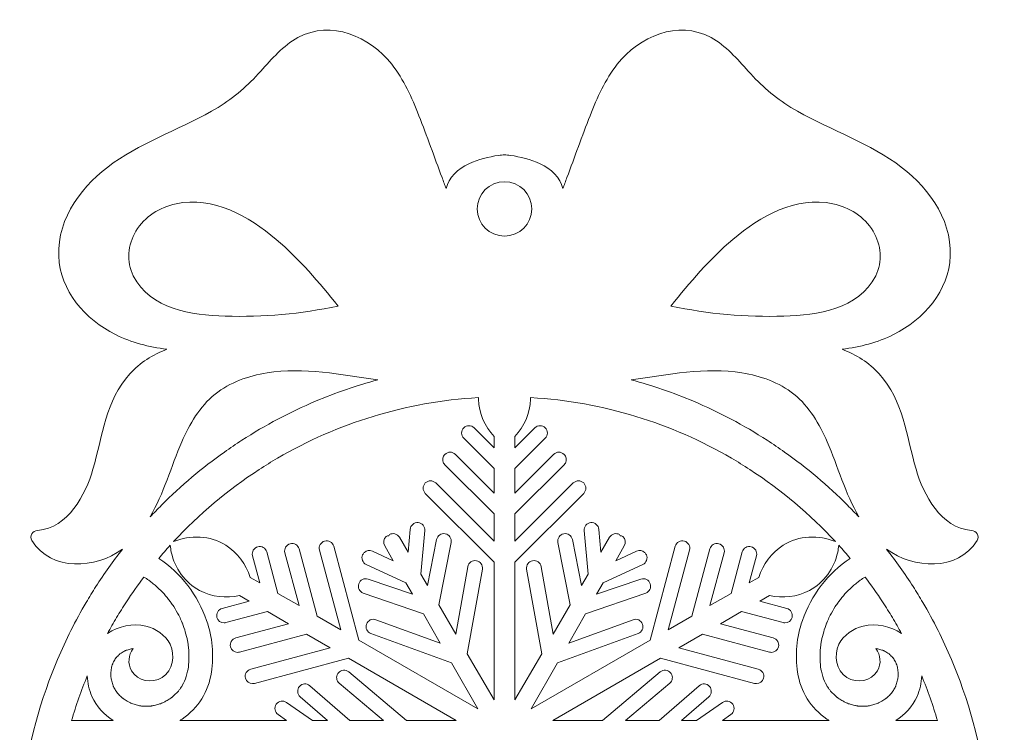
# Model space of a CAD drawing. Extents: x 686 to 834, y -420 to -218.
# Drawn here: x 685.6 to 834.4, y -328 to -218.4 of the extents above; entities that cross this region are included whole.
import ezdxf

# ---------------------------------------------------------------- set-up
doc = ezdxf.new("R2010")
doc.units = 0
doc.header["$MEASUREMENT"] = 0
doc.layers.add('Layer 1', color=7, linetype='Continuous', lineweight=0)

msp = doc.modelspace()

# ---------------------------------------------------------------- linework, layer by layer
at = {"layer": 'Layer 1'}
for points, knots in [([(834.2, -339.45), (833.62, -332.3), (832.03, -325.33), (829.43, -318.66), (829.17, -317.96), (828.88, -317.27), (828.59, -316.58), (827.31, -313.55), (825.85, -310.63), (824.19, -307.83), (823.72, -307.01), (823.22, -306.21), (822.71, -305.41), (821.44, -303.43), (820.08, -301.52), (818.63, -299.66), (822.79, -302.69), (829.45, -303.12), (832.54, -298.35), (833, -297.64), (832.38, -296.84), (831.64, -296.78), (826.96, -296.4), (824.3, -291.36), (823.15, -287.37), (821.7, -282.36), (821.18, -276.79), (817.51, -272.78), (815.92, -271.03), (813.97, -269.82), (811.84, -268.99), (814.56, -268.63), (817.21, -267.96), (819.7, -266.73), (824.34, -264.43), (828.21, -260.03), (828.41, -254.67), (828.64, -248.74), (824.65, -243.65), (820.04, -240.39), (815.05, -236.87), (809.15, -235.01), (803.96, -231.86), (801.46, -230.34), (799.36, -228.5), (797.41, -226.33), (795.7, -224.42), (793.97, -222.39), (791.69, -221.15), (786.58, -218.37), (780.67, -220.99), (777.31, -225.25), (775.46, -227.61), (774.22, -230.35), (773.13, -233.14), (771.91, -236.29), (770.76, -239.47), (769.59, -242.64), (769.38, -243.2), (769.17, -243.76), (768.96, -244.32), (768.51, -242.65), (767.19, -241.28), (765.45, -240.51), (764.03, -239.87), (762.42, -239.46), (760.88, -239.23), (760.59, -239.18), (760.29, -239.16), (760, -239.16), (759.71, -239.16), (759.41, -239.18), (759.12, -239.23), (757.58, -239.46), (755.97, -239.87), (754.55, -240.51), (752.81, -241.28), (751.49, -242.65), (751.04, -244.32), (750.83, -243.76), (750.62, -243.2), (750.41, -242.64), (749.24, -239.47), (748.09, -236.29), (746.87, -233.14), (745.78, -230.35), (744.54, -227.61), (742.69, -225.25), (739.33, -220.99), (733.42, -218.37), (728.31, -221.15), (726.03, -222.39), (724.3, -224.42), (722.59, -226.33), (720.64, -228.5), (718.54, -230.34), (716.04, -231.86), (710.85, -235.01), (704.95, -236.87), (699.96, -240.39), (695.35, -243.65), (691.36, -248.74), (691.59, -254.67), (691.79, -260.03), (695.66, -264.43), (700.3, -266.73), (702.79, -267.96), (705.44, -268.63), (708.16, -268.99), (706.03, -269.82), (704.08, -271.03), (702.49, -272.78), (698.82, -276.79), (698.3, -282.36), (696.85, -287.37), (695.7, -291.36), (693.04, -296.4), (688.36, -296.78), (687.62, -296.84), (687, -297.64), (687.46, -298.35), (690.55, -303.12), (697.21, -302.69), (701.37, -299.66), (699.92, -301.52), (698.56, -303.43), (697.29, -305.41), (696.78, -306.21), (696.28, -307.01), (695.81, -307.83), (694.15, -310.63), (692.69, -313.55), (691.41, -316.58), (691.12, -317.27), (690.83, -317.96), (690.57, -318.66), (687.97, -325.33), (686.38, -332.3), (685.8, -339.45), (685.64, -341.47), (685.56, -343.51), (685.56, -345.56), (685.56, -354.85), (687.24, -363.89), (690.57, -372.46), (690.83, -373.15), (691.12, -373.84), (691.41, -374.53), (695.16, -383.4), (700.52, -391.36), (707.36, -398.2), (714.2, -405.03), (722.16, -410.4), (731.02, -414.15), (740.2, -418.03), (749.95, -420), (760, -420), (770.05, -420), (779.8, -418.03), (788.98, -414.15), (797.84, -410.4), (805.8, -405.03), (812.64, -398.2), (819.48, -391.36), (824.84, -383.4), (828.59, -374.53), (828.88, -373.84), (829.17, -373.15), (829.43, -372.46), (832.76, -363.89), (834.44, -354.85), (834.44, -345.56), (834.44, -343.51), (834.36, -341.47), (834.2, -339.45)], [0, 0, 0, 0, 1, 1, 1, 2, 2, 2, 3, 3, 3, 4, 4, 4, 5, 5, 5, 6, 6, 6, 7, 7, 7, 8, 8, 8, 9, 9, 9, 10, 10, 10, 11, 11, 11, 12, 12, 12, 13, 13, 13, 14, 14, 14, 15, 15, 15, 16, 16, 16, 17, 17, 17, 18, 18, 18, 19, 19, 19, 20, 20, 20, 21, 21, 21, 22, 22, 22, 23, 23, 23, 24, 24, 24, 25, 25, 25, 26, 26, 26, 27, 27, 27, 28, 28, 28, 29, 29, 29, 30, 30, 30, 31, 31, 31, 32, 32, 32, 33, 33, 33, 34, 34, 34, 35, 35, 35, 36, 36, 36, 37, 37, 37, 38, 38, 38, 39, 39, 39, 40, 40, 40, 41, 41, 41, 42, 42, 42, 43, 43, 43, 44, 44, 44, 45, 45, 45, 46, 46, 46, 47, 47, 47, 48, 48, 48, 49, 49, 49, 50, 50, 50, 51, 51, 51, 52, 52, 52, 53, 53, 53, 54, 54, 54, 55, 55, 55, 56, 56, 56, 57, 57, 57, 58, 58, 58, 58]), ([(760, -243.27), (762.3, -243.27), (764.17, -245.14), (764.17, -247.44), (764.17, -249.75), (762.3, -251.62), (760, -251.62), (757.7, -251.62), (755.83, -249.75), (755.83, -247.44), (755.83, -245.14), (757.7, -243.27), (760, -243.27)], [0, 0, 0, 0, 1, 1, 1, 2, 2, 2, 3, 3, 3, 4, 4, 4, 4]), ([(703.04, -257.72), (701.93, -255.52), (702.19, -252.97), (703.43, -250.87), (704.78, -248.61), (707.06, -247.2), (709.59, -246.66), (715.28, -245.44), (720.77, -248.56), (724.95, -252.12), (728.52, -255.14), (731.56, -258.71), (734.47, -262.35), (728.78, -263.56), (722.96, -264.09), (717.13, -263.9), (711.97, -263.74), (705.66, -262.87), (703.04, -257.72)], [0, 0, 0, 0, 1, 1, 1, 2, 2, 2, 3, 3, 3, 4, 4, 4, 5, 5, 5, 6, 6, 6, 6]), ([(795.05, -252.12), (799.23, -248.56), (804.72, -245.44), (810.41, -246.66), (812.94, -247.2), (815.22, -248.61), (816.57, -250.87), (817.81, -252.97), (818.07, -255.52), (816.96, -257.72), (814.34, -262.87), (808.03, -263.74), (802.87, -263.9), (797.04, -264.09), (791.22, -263.56), (785.53, -262.35), (788.44, -258.71), (791.48, -255.14), (795.05, -252.12)], [0, 0, 0, 0, 1, 1, 1, 2, 2, 2, 3, 3, 3, 4, 4, 4, 5, 5, 5, 6, 6, 6, 6]), ([(710.48, -283.19), (711.68, -280.45), (713.22, -277.78), (715.58, -275.88), (717.86, -274.05), (720.71, -273.08), (723.56, -272.61), (729.22, -271.68), (734.9, -272.9), (740.54, -273.68), (737.31, -274.55), (734.13, -275.65), (731.02, -276.96), (727.06, -278.64), (723.28, -280.64), (719.7, -282.94), (718.8, -283.53), (717.9, -284.13), (717.02, -284.76), (713.6, -287.18), (710.37, -289.91), (707.36, -292.92), (706.77, -293.51), (706.19, -294.1), (705.62, -294.71), (707.7, -291.13), (708.84, -286.95), (710.48, -283.19)], [0, 0, 0, 0, 1, 1, 1, 2, 2, 2, 3, 3, 3, 4, 4, 4, 5, 5, 5, 6, 6, 6, 7, 7, 7, 8, 8, 8, 9, 9, 9, 9]), ([(796.44, -272.61), (799.29, -273.08), (802.14, -274.05), (804.42, -275.88), (806.78, -277.78), (808.32, -280.45), (809.52, -283.19), (811.16, -286.95), (812.3, -291.13), (814.38, -294.71), (813.81, -294.1), (813.23, -293.51), (812.64, -292.92), (809.63, -289.91), (806.4, -287.18), (802.98, -284.76), (802.1, -284.13), (801.2, -283.53), (800.3, -282.94), (796.72, -280.64), (792.94, -278.64), (788.98, -276.96), (785.87, -275.65), (782.69, -274.55), (779.46, -273.68), (785.1, -272.9), (790.78, -271.68), (796.44, -272.61)], [0, 0, 0, 0, 1, 1, 1, 2, 2, 2, 3, 3, 3, 4, 4, 4, 5, 5, 5, 6, 6, 6, 7, 7, 7, 8, 8, 8, 9, 9, 9, 9]), ([(755.99, -276.4), (755.99, -276.49), (755.99, -276.58), (755.99, -276.66), (756.06, -278.8), (756.95, -280.83), (758.4, -282.37), (758.4, -282.37), (758.4, -284.09), (758.4, -284.09), (758.4, -284.09), (755.34, -281.04), (755.34, -281.04), (754.9, -280.6), (754.18, -280.6), (753.74, -281.04), (753.3, -281.48), (753.3, -282.2), (753.74, -282.64), (753.74, -282.64), (758.4, -287.29), (758.4, -287.29), (758.4, -287.29), (758.4, -291.05), (758.4, -291.05), (758.4, -291.05), (752.46, -285.11), (752.46, -285.11), (752.02, -284.67), (751.3, -284.67), (750.86, -285.11), (750.69, -285.28), (750.59, -285.48), (750.55, -285.7), (750.52, -285.84), (750.52, -285.99), (750.55, -286.13), (750.59, -286.34), (750.69, -286.55), (750.86, -286.71), (750.86, -286.71), (758.4, -294.25), (758.4, -294.25), (758.4, -294.25), (758.4, -298.44), (758.4, -298.44), (758.4, -298.44), (749.45, -289.5), (749.45, -289.5), (749.01, -289.06), (748.29, -289.06), (747.85, -289.5), (747.41, -289.94), (747.41, -290.66), (747.85, -291.1), (747.85, -291.1), (758.4, -301.64), (758.4, -301.64), (758.4, -301.64), (758.4, -322.76), (758.4, -322.76), (758.4, -322.76), (754.29, -315.72), (754.29, -315.72), (754.29, -315.72), (756.6, -302.74), (756.6, -302.74), (756.71, -302.13), (756.3, -301.54), (755.68, -301.43), (755.06, -301.32), (754.48, -301.73), (754.37, -302.35), (754.37, -302.35), (752.53, -312.7), (752.53, -312.7), (752.53, -312.7), (749.92, -308.22), (749.92, -308.22), (749.92, -308.22), (751.8, -298.63), (751.8, -298.63), (751.92, -298.02), (751.52, -297.42), (750.91, -297.3), (750.29, -297.18), (749.7, -297.58), (749.58, -298.19), (749.58, -298.19), (748.19, -305.26), (748.19, -305.26), (748.19, -305.26), (747.18, -303.52), (747.18, -303.52), (747.18, -303.52), (747.78, -296.82), (747.78, -296.82), (747.83, -296.2), (747.37, -295.65), (746.75, -295.59), (746.13, -295.54), (745.58, -296), (745.52, -296.62), (745.52, -296.62), (745.21, -300.14), (745.21, -300.14), (745.21, -300.14), (743.87, -297.84), (743.87, -297.84), (743.55, -297.31), (742.87, -297.12), (742.34, -297.42), (742.34, -297.42), (742.23, -297.61), (742.23, -297.61), (742.23, -297.61), (742.02, -297.61), (742.02, -297.61), (741.96, -297.65), (741.89, -297.69), (741.84, -297.74), (741.46, -298.09), (741.35, -298.67), (741.62, -299.14), (741.62, -299.14), (742.94, -301.45), (742.94, -301.45), (742.94, -301.45), (739.73, -299.96), (739.73, -299.96), (739.31, -299.76), (738.82, -299.85), (738.5, -300.15), (738.39, -300.25), (738.3, -300.37), (738.23, -300.51), (737.97, -301.08), (738.21, -301.75), (738.78, -302.01), (738.78, -302.01), (744.88, -304.85), (744.88, -304.85), (744.88, -304.85), (745.88, -306.59), (745.88, -306.59), (745.88, -306.59), (739.07, -304.26), (739.07, -304.26), (738.48, -304.06), (737.83, -304.37), (737.63, -304.97), (737.43, -305.56), (737.74, -306.2), (738.33, -306.4), (738.33, -306.4), (747.58, -309.56), (747.58, -309.56), (747.58, -309.56), (750.15, -314.07), (750.15, -314.07), (750.15, -314.07), (740.27, -310.49), (740.27, -310.49), (739.68, -310.27), (739.04, -310.58), (738.82, -311.16), (738.61, -311.75), (738.91, -312.4), (739.5, -312.61), (739.5, -312.61), (751.89, -317.11), (751.89, -317.11), (751.89, -317.11), (755.93, -324.18), (755.93, -324.18), (755.93, -324.18), (737.65, -313.62), (737.65, -313.62), (737.65, -313.62), (733.79, -299.22), (733.79, -299.22), (733.62, -298.62), (733.01, -298.26), (732.4, -298.42), (731.8, -298.58), (731.44, -299.2), (731.6, -299.81), (731.6, -299.81), (734.87, -312.02), (734.87, -312.02), (734.87, -312.02), (731.24, -309.92), (731.24, -309.92), (731.24, -309.92), (728.48, -299.63), (728.48, -299.63), (728.32, -299.03), (727.7, -298.67), (727.1, -298.83), (726.49, -298.99), (726.14, -299.61), (726.3, -300.22), (726.3, -300.22), (728.47, -308.32), (728.47, -308.32), (728.47, -308.32), (725.22, -306.45), (725.22, -306.45), (725.22, -306.45), (723.52, -300.09), (723.52, -300.09), (723.35, -299.49), (722.74, -299.13), (722.13, -299.29), (721.53, -299.45), (721.17, -300.07), (721.33, -300.68), (721.33, -300.68), (722.45, -304.85), (722.45, -304.85), (722.45, -304.85), (720.96, -303.99), (720.96, -303.99), (720.35, -301.97), (719.03, -300.18), (717.21, -299.05), (714.82, -297.56), (711.78, -297.43), (709.21, -298.51), (713.11, -294.3), (717.53, -290.57), (722.36, -287.43), (723.28, -286.83), (724.23, -286.25), (725.18, -285.69), (734.33, -280.35), (744.81, -277.05), (755.99, -276.4)], [0, 0, 0, 0, 1, 1, 1, 2, 2, 2, 3, 3, 3, 4, 4, 4, 5, 5, 5, 6, 6, 6, 7, 7, 7, 8, 8, 8, 9, 9, 9, 10, 10, 10, 11, 11, 11, 12, 12, 12, 13, 13, 13, 14, 14, 14, 15, 15, 15, 16, 16, 16, 17, 17, 17, 18, 18, 18, 19, 19, 19, 20, 20, 20, 21, 21, 21, 22, 22, 22, 23, 23, 23, 24, 24, 24, 25, 25, 25, 26, 26, 26, 27, 27, 27, 28, 28, 28, 29, 29, 29, 30, 30, 30, 31, 31, 31, 32, 32, 32, 33, 33, 33, 34, 34, 34, 35, 35, 35, 36, 36, 36, 37, 37, 37, 38, 38, 38, 39, 39, 39, 40, 40, 40, 41, 41, 41, 42, 42, 42, 43, 43, 43, 44, 44, 44, 45, 45, 45, 46, 46, 46, 47, 47, 47, 48, 48, 48, 49, 49, 49, 50, 50, 50, 51, 51, 51, 52, 52, 52, 53, 53, 53, 54, 54, 54, 55, 55, 55, 56, 56, 56, 57, 57, 57, 58, 58, 58, 59, 59, 59, 60, 60, 60, 61, 61, 61, 62, 62, 62, 63, 63, 63, 64, 64, 64, 65, 65, 65, 66, 66, 66, 67, 67, 67, 68, 68, 68, 69, 69, 69, 70, 70, 70, 71, 71, 71, 72, 72, 72, 73, 73, 73, 74, 74, 74, 75, 75, 75, 76, 76, 76, 77, 77, 77, 78, 78, 78, 79, 79, 79, 79]), ([(797.87, -299.29), (797.26, -299.13), (796.65, -299.49), (796.48, -300.09), (796.48, -300.09), (794.78, -306.45), (794.78, -306.45), (794.78, -306.45), (791.53, -308.32), (791.53, -308.32), (791.53, -308.32), (793.7, -300.22), (793.7, -300.22), (793.86, -299.61), (793.51, -298.99), (792.9, -298.83), (792.3, -298.67), (791.68, -299.03), (791.52, -299.63), (791.52, -299.63), (788.76, -309.92), (788.76, -309.92), (788.76, -309.92), (785.13, -312.02), (785.13, -312.02), (785.13, -312.02), (788.4, -299.81), (788.4, -299.81), (788.56, -299.2), (788.2, -298.58), (787.6, -298.42), (786.99, -298.26), (786.38, -298.62), (786.21, -299.22), (786.21, -299.22), (782.35, -313.62), (782.35, -313.62), (782.35, -313.62), (764.07, -324.18), (764.07, -324.18), (764.07, -324.18), (768.11, -317.11), (768.11, -317.11), (768.11, -317.11), (780.5, -312.61), (780.5, -312.61), (781.09, -312.4), (781.39, -311.75), (781.18, -311.16), (780.96, -310.58), (780.32, -310.27), (779.73, -310.49), (779.73, -310.49), (769.85, -314.07), (769.85, -314.07), (769.85, -314.07), (772.42, -309.56), (772.42, -309.56), (772.42, -309.56), (781.67, -306.4), (781.67, -306.4), (782.26, -306.2), (782.57, -305.56), (782.37, -304.97), (782.17, -304.37), (781.52, -304.06), (780.93, -304.26), (780.93, -304.26), (774.12, -306.59), (774.12, -306.59), (774.12, -306.59), (775.12, -304.85), (775.12, -304.85), (775.12, -304.85), (781.22, -302.01), (781.22, -302.01), (781.79, -301.75), (782.03, -301.08), (781.77, -300.51), (781.7, -300.37), (781.61, -300.25), (781.5, -300.15), (781.18, -299.85), (780.69, -299.76), (780.27, -299.96), (780.27, -299.96), (777.06, -301.45), (777.06, -301.45), (777.06, -301.45), (778.38, -299.14), (778.38, -299.14), (778.65, -298.67), (778.54, -298.09), (778.16, -297.74), (778.11, -297.69), (778.04, -297.65), (777.98, -297.61), (777.98, -297.61), (777.77, -297.61), (777.77, -297.61), (777.77, -297.61), (777.66, -297.42), (777.66, -297.42), (777.13, -297.12), (776.45, -297.31), (776.13, -297.84), (776.13, -297.84), (774.79, -300.14), (774.79, -300.14), (774.79, -300.14), (774.48, -296.62), (774.48, -296.62), (774.42, -296), (773.87, -295.54), (773.25, -295.59), (772.63, -295.65), (772.17, -296.2), (772.22, -296.82), (772.22, -296.82), (772.82, -303.52), (772.82, -303.52), (772.82, -303.52), (771.81, -305.26), (771.81, -305.26), (771.81, -305.26), (770.42, -298.19), (770.42, -298.19), (770.3, -297.58), (769.71, -297.18), (769.09, -297.3), (768.48, -297.42), (768.08, -298.02), (768.2, -298.63), (768.2, -298.63), (770.08, -308.22), (770.08, -308.22), (770.08, -308.22), (767.47, -312.7), (767.47, -312.7), (767.47, -312.7), (765.63, -302.35), (765.63, -302.35), (765.52, -301.73), (764.94, -301.32), (764.32, -301.43), (763.7, -301.54), (763.29, -302.13), (763.4, -302.74), (763.4, -302.74), (765.71, -315.72), (765.71, -315.72), (765.71, -315.72), (761.6, -322.76), (761.6, -322.76), (761.6, -322.76), (761.6, -301.64), (761.6, -301.64), (761.6, -301.64), (772.15, -291.1), (772.15, -291.1), (772.59, -290.66), (772.59, -289.94), (772.15, -289.5), (771.71, -289.06), (770.99, -289.06), (770.55, -289.5), (770.55, -289.5), (761.6, -298.44), (761.6, -298.44), (761.6, -298.44), (761.6, -294.25), (761.6, -294.25), (761.6, -294.25), (769.14, -286.71), (769.14, -286.71), (769.31, -286.55), (769.41, -286.34), (769.45, -286.13), (769.48, -285.99), (769.48, -285.84), (769.45, -285.7), (769.41, -285.48), (769.31, -285.28), (769.14, -285.11), (768.7, -284.67), (767.98, -284.67), (767.54, -285.11), (767.54, -285.11), (761.6, -291.05), (761.6, -291.05), (761.6, -291.05), (761.6, -287.29), (761.6, -287.29), (761.6, -287.29), (766.26, -282.64), (766.26, -282.64), (766.7, -282.2), (766.7, -281.48), (766.26, -281.04), (765.82, -280.6), (765.1, -280.6), (764.66, -281.04), (764.66, -281.04), (761.6, -284.09), (761.6, -284.09), (761.6, -284.09), (761.6, -282.37), (761.6, -282.37), (763.05, -280.83), (763.94, -278.8), (764.01, -276.66), (764.01, -276.58), (764.01, -276.49), (764.01, -276.4), (775.19, -277.05), (785.67, -280.35), (794.82, -285.69), (795.77, -286.25), (796.72, -286.83), (797.64, -287.43), (802.47, -290.57), (806.89, -294.3), (810.79, -298.51), (808.22, -297.43), (805.18, -297.56), (802.79, -299.05), (800.97, -300.18), (799.65, -301.97), (799.04, -303.99), (799.04, -303.99), (797.55, -304.85), (797.55, -304.85), (797.55, -304.85), (798.67, -300.68), (798.67, -300.68), (798.83, -300.07), (798.47, -299.45), (797.87, -299.29)], [0, 0, 0, 0, 1, 1, 1, 2, 2, 2, 3, 3, 3, 4, 4, 4, 5, 5, 5, 6, 6, 6, 7, 7, 7, 8, 8, 8, 9, 9, 9, 10, 10, 10, 11, 11, 11, 12, 12, 12, 13, 13, 13, 14, 14, 14, 15, 15, 15, 16, 16, 16, 17, 17, 17, 18, 18, 18, 19, 19, 19, 20, 20, 20, 21, 21, 21, 22, 22, 22, 23, 23, 23, 24, 24, 24, 25, 25, 25, 26, 26, 26, 27, 27, 27, 28, 28, 28, 29, 29, 29, 30, 30, 30, 31, 31, 31, 32, 32, 32, 33, 33, 33, 34, 34, 34, 35, 35, 35, 36, 36, 36, 37, 37, 37, 38, 38, 38, 39, 39, 39, 40, 40, 40, 41, 41, 41, 42, 42, 42, 43, 43, 43, 44, 44, 44, 45, 45, 45, 46, 46, 46, 47, 47, 47, 48, 48, 48, 49, 49, 49, 50, 50, 50, 51, 51, 51, 52, 52, 52, 53, 53, 53, 54, 54, 54, 55, 55, 55, 56, 56, 56, 57, 57, 57, 58, 58, 58, 59, 59, 59, 60, 60, 60, 61, 61, 61, 62, 62, 62, 63, 63, 63, 64, 64, 64, 65, 65, 65, 66, 66, 66, 67, 67, 67, 68, 68, 68, 69, 69, 69, 70, 70, 70, 71, 71, 71, 72, 72, 72, 73, 73, 73, 74, 74, 74, 75, 75, 75, 76, 76, 76, 77, 77, 77, 78, 78, 78, 79, 79, 79, 79]), ([(714.29, -310.62), (712.95, -306.76), (710.36, -303.31), (706.94, -301.07), (707.51, -300.39), (708.1, -299.72), (708.7, -299.06), (708.74, -299.42), (708.79, -299.78), (708.87, -300.13), (709.41, -302.58), (710.95, -304.79), (713.2, -305.99), (715.09, -307), (717.3, -307.25), (719.35, -306.77), (719.35, -306.77), (720.84, -307.63), (720.84, -307.63), (720.84, -307.63), (716.67, -308.75), (716.67, -308.75), (716.07, -308.91), (715.71, -309.53), (715.87, -310.13), (716.01, -310.64), (716.47, -310.97), (716.96, -310.97), (717.06, -310.97), (717.16, -310.96), (717.26, -310.93), (717.26, -310.93), (723.61, -309.23), (723.61, -309.23), (723.61, -309.23), (726.87, -311.1), (726.87, -311.1), (726.87, -311.1), (718.76, -313.28), (718.76, -313.28), (718.15, -313.44), (717.8, -314.06), (717.96, -314.66), (718.09, -315.17), (718.55, -315.5), (719.05, -315.5), (719.15, -315.5), (719.25, -315.49), (719.34, -315.46), (719.34, -315.46), (729.64, -312.7), (729.64, -312.7), (729.64, -312.7), (733.27, -314.8), (733.27, -314.8), (733.27, -314.8), (721.05, -318.07), (721.05, -318.07), (720.45, -318.24), (720.09, -318.86), (720.25, -319.46), (720.39, -319.97), (720.85, -320.3), (721.34, -320.3), (721.44, -320.3), (721.54, -320.29), (721.64, -320.26), (721.64, -320.26), (736.04, -316.4), (736.04, -316.4), (736.04, -316.4), (752.6, -325.96), (752.6, -325.96), (752.6, -325.96), (744.95, -325.96), (744.95, -325.96), (744.95, -325.96), (736.1, -318.51), (736.1, -318.51), (735.62, -318.11), (734.9, -318.17), (734.5, -318.65), (734.48, -318.68), (734.45, -318.71), (734.43, -318.74), (734.11, -319.22), (734.19, -319.87), (734.64, -320.24), (734.64, -320.24), (741.44, -325.96), (741.44, -325.96), (741.44, -325.96), (736.27, -325.96), (736.27, -325.96), (736.27, -325.96), (730.13, -320.61), (730.13, -320.61), (729.66, -320.2), (728.95, -320.25), (728.54, -320.72), (728.13, -321.19), (728.17, -321.9), (728.65, -322.31), (728.65, -322.31), (732.83, -325.96), (732.83, -325.96), (732.83, -325.96), (730.51, -325.96), (730.51, -325.96), (730.51, -325.96), (726.56, -323.19), (726.56, -323.19), (726.04, -322.83), (725.34, -322.95), (724.98, -323.46), (724.62, -323.97), (724.74, -324.68), (725.25, -325.04), (725.25, -325.04), (726.57, -325.96), (726.57, -325.96), (726.57, -325.96), (710.17, -325.96), (710.17, -325.96), (710.29, -325.89), (710.42, -325.81), (710.53, -325.73), (713.01, -324.06), (714.58, -321.5), (715.02, -318.55), (715.42, -315.9), (715.17, -313.15), (714.29, -310.62)], [0, 0, 0, 0, 1, 1, 1, 2, 2, 2, 3, 3, 3, 4, 4, 4, 5, 5, 5, 6, 6, 6, 7, 7, 7, 8, 8, 8, 9, 9, 9, 10, 10, 10, 11, 11, 11, 12, 12, 12, 13, 13, 13, 14, 14, 14, 15, 15, 15, 16, 16, 16, 17, 17, 17, 18, 18, 18, 19, 19, 19, 20, 20, 20, 21, 21, 21, 22, 22, 22, 23, 23, 23, 24, 24, 24, 25, 25, 25, 26, 26, 26, 27, 27, 27, 28, 28, 28, 29, 29, 29, 30, 30, 30, 31, 31, 31, 32, 32, 32, 33, 33, 33, 34, 34, 34, 35, 35, 35, 36, 36, 36, 37, 37, 37, 38, 38, 38, 39, 39, 39, 40, 40, 40, 41, 41, 41, 42, 42, 42, 43, 43, 43, 44, 44, 44, 44]), ([(793.43, -325.96), (793.43, -325.96), (794.75, -325.04), (794.75, -325.04), (795.26, -324.68), (795.38, -323.97), (795.02, -323.46), (794.66, -322.95), (793.96, -322.83), (793.44, -323.19), (793.44, -323.19), (789.49, -325.96), (789.49, -325.96), (789.49, -325.96), (787.17, -325.96), (787.17, -325.96), (787.17, -325.96), (791.35, -322.31), (791.35, -322.31), (791.83, -321.9), (791.87, -321.19), (791.46, -320.72), (791.05, -320.25), (790.34, -320.2), (789.87, -320.61), (789.87, -320.61), (783.73, -325.96), (783.73, -325.96), (783.73, -325.96), (778.56, -325.96), (778.56, -325.96), (778.56, -325.96), (785.36, -320.24), (785.36, -320.24), (785.81, -319.87), (785.89, -319.22), (785.57, -318.74), (785.55, -318.71), (785.52, -318.68), (785.5, -318.65), (785.1, -318.17), (784.38, -318.11), (783.9, -318.51), (783.9, -318.51), (775.05, -325.96), (775.05, -325.96), (775.05, -325.96), (767.4, -325.96), (767.4, -325.96), (767.4, -325.96), (783.96, -316.4), (783.96, -316.4), (783.96, -316.4), (798.36, -320.26), (798.36, -320.26), (798.46, -320.29), (798.56, -320.3), (798.66, -320.3), (799.15, -320.3), (799.61, -319.97), (799.75, -319.46), (799.91, -318.86), (799.55, -318.24), (798.95, -318.07), (798.95, -318.07), (786.73, -314.8), (786.73, -314.8), (786.73, -314.8), (790.36, -312.7), (790.36, -312.7), (790.36, -312.7), (800.66, -315.46), (800.66, -315.46), (800.75, -315.49), (800.85, -315.5), (800.95, -315.5), (801.45, -315.5), (801.91, -315.17), (802.04, -314.66), (802.2, -314.06), (801.85, -313.44), (801.24, -313.28), (801.24, -313.28), (793.13, -311.1), (793.13, -311.1), (793.13, -311.1), (796.39, -309.23), (796.39, -309.23), (796.39, -309.23), (802.74, -310.93), (802.74, -310.93), (802.84, -310.96), (802.94, -310.97), (803.04, -310.97), (803.53, -310.97), (803.99, -310.64), (804.13, -310.13), (804.29, -309.53), (803.93, -308.91), (803.33, -308.75), (803.33, -308.75), (799.16, -307.63), (799.16, -307.63), (799.16, -307.63), (800.65, -306.77), (800.65, -306.77), (802.7, -307.25), (804.91, -307), (806.8, -305.99), (809.05, -304.79), (810.59, -302.58), (811.13, -300.13), (811.21, -299.78), (811.26, -299.42), (811.3, -299.06), (811.9, -299.72), (812.49, -300.39), (813.06, -301.07), (809.64, -303.31), (807.05, -306.76), (805.71, -310.62), (804.83, -313.15), (804.58, -315.9), (804.98, -318.55), (805.42, -321.5), (806.99, -324.06), (809.47, -325.73), (809.58, -325.81), (809.71, -325.89), (809.83, -325.96), (809.83, -325.96), (793.43, -325.96), (793.43, -325.96)], [0, 0, 0, 0, 1, 1, 1, 2, 2, 2, 3, 3, 3, 4, 4, 4, 5, 5, 5, 6, 6, 6, 7, 7, 7, 8, 8, 8, 9, 9, 9, 10, 10, 10, 11, 11, 11, 12, 12, 12, 13, 13, 13, 14, 14, 14, 15, 15, 15, 16, 16, 16, 17, 17, 17, 18, 18, 18, 19, 19, 19, 20, 20, 20, 21, 21, 21, 22, 22, 22, 23, 23, 23, 24, 24, 24, 25, 25, 25, 26, 26, 26, 27, 27, 27, 28, 28, 28, 29, 29, 29, 30, 30, 30, 31, 31, 31, 32, 32, 32, 33, 33, 33, 34, 34, 34, 35, 35, 35, 36, 36, 36, 37, 37, 37, 38, 38, 38, 39, 39, 39, 40, 40, 40, 41, 41, 41, 42, 42, 42, 43, 43, 43, 44, 44, 44, 44]), ([(700.47, -310.17), (700.96, -309.35), (701.46, -308.55), (701.97, -307.76), (702.83, -306.46), (703.72, -305.19), (704.66, -303.94), (704.91, -304.1), (705.17, -304.26), (705.41, -304.44), (705.48, -304.49), (705.78, -304.71), (705.79, -304.71), (706, -304.87), (706.2, -305.04), (706.39, -305.21), (706.78, -305.55), (707.15, -305.9), (707.51, -306.28), (707.84, -306.62), (708.15, -306.98), (708.45, -307.36), (708.46, -307.37), (708.65, -307.61), (708.65, -307.62), (708.71, -307.69), (708.75, -307.76), (708.8, -307.83), (708.95, -308.04), (709.1, -308.26), (709.24, -308.47), (709.51, -308.91), (709.77, -309.36), (710.01, -309.81), (710.14, -310.07), (710.27, -310.33), (710.38, -310.59), (710.39, -310.61), (710.47, -310.79), (710.5, -310.86), (710.53, -310.93), (710.56, -311), (710.57, -311.02), (710.91, -311.9), (711.17, -312.81), (711.35, -313.74), (711.39, -313.93), (711.43, -314.13), (711.46, -314.32), (711.44, -314.22), (711.5, -314.68), (711.51, -314.78), (711.55, -315.26), (711.58, -315.74), (711.57, -316.22), (711.57, -317.35), (711.5, -318.07), (711.15, -319.18), (710.97, -319.8), (710.86, -320.04), (710.54, -320.59), (710.44, -320.77), (710.33, -320.94), (710.21, -321.11), (710.2, -321.13), (710.13, -321.21), (710.09, -321.27), (710.05, -321.32), (709.98, -321.41), (709.96, -321.43), (709.65, -321.78), (709.32, -322.11), (708.95, -322.4), (708.97, -322.38), (708.59, -322.66), (708.55, -322.68), (708.35, -322.81), (708.15, -322.93), (707.95, -323.04), (707.82, -323.11), (707.68, -323.17), (707.55, -323.23), (707.53, -323.25), (707.51, -323.26), (707.5, -323.26), (707.31, -323.34), (707.12, -323.41), (706.93, -323.46), (706.71, -323.53), (706.48, -323.6), (706.26, -323.65), (706.19, -323.66), (705.72, -323.73), (705.78, -323.73), (705.32, -323.78), (704.85, -323.78), (704.39, -323.74), (704.37, -323.74), (704.25, -323.73), (704.18, -323.72), (704.12, -323.7), (704.03, -323.69), (704.01, -323.68), (703.78, -323.64), (703.55, -323.58), (703.32, -323.51), (703.1, -323.45), (702.87, -323.37), (702.65, -323.28), (702.72, -323.31), (702.27, -323.09), (702.22, -323.06), (702.02, -322.95), (701.82, -322.83), (701.62, -322.7), (701.56, -322.65), (701.49, -322.6), (701.42, -322.55), (701.41, -322.54), (701.39, -322.53), (701.37, -322.51), (701.17, -322.33), (700.98, -322.16), (700.8, -321.97), (700.76, -321.92), (700.44, -321.52), (700.49, -321.6), (700.37, -321.43), (700.25, -321.25), (700.15, -321.06), (700.09, -320.95), (700.04, -320.84), (699.98, -320.74), (699.98, -320.72), (699.96, -320.67), (699.94, -320.63), (699.85, -320.39), (699.78, -320.15), (699.72, -319.9), (699.69, -319.79), (699.67, -319.67), (699.64, -319.55), (699.63, -319.53), (699.63, -319.51), (699.63, -319.49), (699.59, -319.09), (699.58, -318.68), (699.62, -318.28), (699.62, -318.28), (699.67, -317.96), (699.67, -317.94), (699.7, -317.82), (699.73, -317.71), (699.76, -317.59), (699.79, -317.48), (699.83, -317.37), (699.87, -317.25), (699.87, -317.25), (699.89, -317.2), (699.91, -317.16), (699.94, -317.09), (699.99, -316.97), (700, -316.95), (700.06, -316.85), (700.12, -316.74), (700.18, -316.64), (700.24, -316.54), (700.3, -316.44), (700.37, -316.35), (700.37, -316.35), (700.37, -316.35), (700.37, -316.34), (700.38, -316.34), (700.38, -316.34), (700.39, -316.33), (700.55, -316.15), (700.73, -315.98), (700.9, -315.81), (700.92, -315.79), (700.96, -315.76), (700.99, -315.73), (701.05, -315.69), (701.12, -315.64), (701.18, -315.6), (701.37, -315.48), (701.56, -315.38), (701.75, -315.27), (701.77, -315.26), (701.82, -315.24), (701.86, -315.22), (701.93, -315.19), (702, -315.17), (702.07, -315.14), (702.28, -315.08), (702.49, -315.02), (702.7, -314.97), (702.76, -314.96), (702.81, -314.95), (702.87, -314.94), (702.9, -314.94), (702.95, -314.93), (702.99, -314.93), (702.3, -315.88), (702.13, -317.22), (702.75, -318.31), (703.67, -319.93), (705.92, -320.33), (707.45, -319.34), (709.15, -318.25), (709.51, -316), (708.67, -314.26), (707.98, -312.83), (706.47, -311.83), (704.95, -311.47), (702.96, -311), (700.76, -311.45), (699.08, -312.62), (699.53, -311.79), (699.99, -310.97), (700.47, -310.17)], [0, 0, 0, 0, 1, 1, 1, 2, 2, 2, 3, 3, 3, 4, 4, 4, 5, 5, 5, 6, 6, 6, 7, 7, 7, 8, 8, 8, 9, 9, 9, 10, 10, 10, 11, 11, 11, 12, 12, 12, 13, 13, 13, 14, 14, 14, 15, 15, 15, 16, 16, 16, 17, 17, 17, 18, 18, 18, 19, 19, 19, 20, 20, 20, 21, 21, 21, 22, 22, 22, 23, 23, 23, 24, 24, 24, 25, 25, 25, 26, 26, 26, 27, 27, 27, 28, 28, 28, 29, 29, 29, 30, 30, 30, 31, 31, 31, 32, 32, 32, 33, 33, 33, 34, 34, 34, 35, 35, 35, 36, 36, 36, 37, 37, 37, 38, 38, 38, 39, 39, 39, 40, 40, 40, 41, 41, 41, 42, 42, 42, 43, 43, 43, 44, 44, 44, 45, 45, 45, 46, 46, 46, 47, 47, 47, 48, 48, 48, 49, 49, 49, 50, 50, 50, 51, 51, 51, 52, 52, 52, 53, 53, 53, 54, 54, 54, 55, 55, 55, 56, 56, 56, 57, 57, 57, 58, 58, 58, 59, 59, 59, 60, 60, 60, 61, 61, 61, 62, 62, 62, 63, 63, 63, 64, 64, 64, 65, 65, 65, 66, 66, 66, 67, 67, 67, 68, 68, 68, 69, 69, 69, 70, 70, 70, 71, 71, 71, 72, 72, 72, 73, 73, 73, 73]), ([(819.53, -310.17), (820.01, -310.97), (820.47, -311.79), (820.92, -312.62), (819.24, -311.45), (817.04, -311), (815.05, -311.47), (813.53, -311.83), (812.02, -312.83), (811.33, -314.26), (810.49, -316), (810.85, -318.25), (812.55, -319.34), (814.08, -320.33), (816.33, -319.93), (817.25, -318.31), (817.87, -317.22), (817.7, -315.88), (817.01, -314.93), (817.05, -314.93), (817.1, -314.94), (817.13, -314.94), (817.19, -314.95), (817.24, -314.96), (817.3, -314.97), (817.51, -315.02), (817.72, -315.08), (817.93, -315.14), (818, -315.17), (818.07, -315.19), (818.14, -315.22), (818.18, -315.24), (818.23, -315.26), (818.25, -315.27), (818.44, -315.38), (818.63, -315.48), (818.82, -315.6), (818.88, -315.64), (818.95, -315.69), (819.01, -315.73), (819.04, -315.76), (819.08, -315.79), (819.1, -315.81), (819.27, -315.98), (819.45, -316.15), (819.61, -316.33), (819.62, -316.34), (819.62, -316.34), (819.63, -316.34), (819.63, -316.35), (819.63, -316.35), (819.63, -316.35), (819.7, -316.44), (819.76, -316.54), (819.82, -316.64), (819.88, -316.74), (819.94, -316.85), (820, -316.95), (820.01, -316.97), (820.06, -317.09), (820.09, -317.16), (820.11, -317.2), (820.13, -317.25), (820.13, -317.25), (820.17, -317.37), (820.21, -317.48), (820.24, -317.59), (820.27, -317.71), (820.3, -317.82), (820.33, -317.94), (820.33, -317.96), (820.38, -318.28), (820.38, -318.28), (820.42, -318.68), (820.41, -319.09), (820.37, -319.49), (820.37, -319.51), (820.37, -319.53), (820.36, -319.55), (820.33, -319.67), (820.31, -319.79), (820.28, -319.9), (820.22, -320.15), (820.15, -320.39), (820.06, -320.63), (820.04, -320.67), (820.02, -320.72), (820.02, -320.74), (819.96, -320.84), (819.91, -320.95), (819.85, -321.06), (819.75, -321.25), (819.63, -321.43), (819.51, -321.6), (819.56, -321.52), (819.24, -321.92), (819.2, -321.97), (819.02, -322.16), (818.83, -322.33), (818.63, -322.51), (818.61, -322.53), (818.59, -322.54), (818.58, -322.55), (818.51, -322.6), (818.44, -322.65), (818.38, -322.7), (818.18, -322.83), (817.98, -322.95), (817.78, -323.06), (817.73, -323.09), (817.28, -323.31), (817.35, -323.28), (817.13, -323.37), (816.9, -323.45), (816.68, -323.51), (816.45, -323.58), (816.22, -323.64), (815.99, -323.68), (815.97, -323.69), (815.88, -323.7), (815.82, -323.72), (815.75, -323.73), (815.63, -323.74), (815.61, -323.74), (815.15, -323.78), (814.68, -323.78), (814.22, -323.73), (814.28, -323.73), (813.81, -323.66), (813.74, -323.65), (813.52, -323.6), (813.29, -323.53), (813.07, -323.46), (812.88, -323.41), (812.69, -323.34), (812.5, -323.26), (812.49, -323.26), (812.47, -323.25), (812.45, -323.23), (812.32, -323.17), (812.18, -323.11), (812.05, -323.04), (811.85, -322.93), (811.65, -322.81), (811.45, -322.68), (811.41, -322.66), (811.03, -322.38), (811.05, -322.4), (810.68, -322.11), (810.35, -321.78), (810.04, -321.43), (810.02, -321.41), (809.95, -321.32), (809.91, -321.27), (809.87, -321.21), (809.8, -321.13), (809.79, -321.11), (809.67, -320.94), (809.56, -320.77), (809.46, -320.59), (809.14, -320.04), (809.03, -319.8), (808.85, -319.18), (808.5, -318.07), (808.43, -317.35), (808.43, -316.22), (808.42, -315.74), (808.45, -315.26), (808.49, -314.78), (808.5, -314.68), (808.56, -314.22), (808.54, -314.32), (808.57, -314.13), (808.61, -313.93), (808.65, -313.74), (808.83, -312.81), (809.09, -311.9), (809.43, -311.02), (809.44, -311), (809.47, -310.93), (809.5, -310.86), (809.53, -310.79), (809.61, -310.61), (809.62, -310.59), (809.73, -310.33), (809.86, -310.07), (809.99, -309.81), (810.23, -309.36), (810.49, -308.91), (810.76, -308.47), (810.9, -308.26), (811.05, -308.04), (811.2, -307.83), (811.25, -307.76), (811.29, -307.69), (811.35, -307.62), (811.35, -307.61), (811.54, -307.37), (811.55, -307.36), (811.85, -306.98), (812.16, -306.62), (812.49, -306.28), (812.85, -305.9), (813.22, -305.55), (813.61, -305.21), (813.8, -305.04), (814, -304.87), (814.21, -304.71), (814.22, -304.71), (814.52, -304.49), (814.59, -304.44), (814.83, -304.26), (815.09, -304.1), (815.34, -303.94), (816.28, -305.19), (817.17, -306.46), (818.03, -307.76), (818.54, -308.55), (819.04, -309.35), (819.53, -310.17)], [0, 0, 0, 0, 1, 1, 1, 2, 2, 2, 3, 3, 3, 4, 4, 4, 5, 5, 5, 6, 6, 6, 7, 7, 7, 8, 8, 8, 9, 9, 9, 10, 10, 10, 11, 11, 11, 12, 12, 12, 13, 13, 13, 14, 14, 14, 15, 15, 15, 16, 16, 16, 17, 17, 17, 18, 18, 18, 19, 19, 19, 20, 20, 20, 21, 21, 21, 22, 22, 22, 23, 23, 23, 24, 24, 24, 25, 25, 25, 26, 26, 26, 27, 27, 27, 28, 28, 28, 29, 29, 29, 30, 30, 30, 31, 31, 31, 32, 32, 32, 33, 33, 33, 34, 34, 34, 35, 35, 35, 36, 36, 36, 37, 37, 37, 38, 38, 38, 39, 39, 39, 40, 40, 40, 41, 41, 41, 42, 42, 42, 43, 43, 43, 44, 44, 44, 45, 45, 45, 46, 46, 46, 47, 47, 47, 48, 48, 48, 49, 49, 49, 50, 50, 50, 51, 51, 51, 52, 52, 52, 53, 53, 53, 54, 54, 54, 55, 55, 55, 56, 56, 56, 57, 57, 57, 58, 58, 58, 59, 59, 59, 60, 60, 60, 61, 61, 61, 62, 62, 62, 63, 63, 63, 64, 64, 64, 65, 65, 65, 66, 66, 66, 67, 67, 67, 68, 68, 68, 69, 69, 69, 70, 70, 70, 71, 71, 71, 72, 72, 72, 73, 73, 73, 73]), ([(695.97, -319.12), (696.01, -320.18), (696.25, -321.25), (696.69, -322.25), (697.36, -323.79), (698.55, -325.07), (699.97, -325.96), (699.97, -325.96), (693.55, -325.96), (693.55, -325.96), (694.24, -323.63), (695.05, -321.34), (695.97, -319.12)], [0, 0, 0, 0, 1, 1, 1, 2, 2, 2, 3, 3, 3, 4, 4, 4, 4]), ([(823.31, -322.25), (823.75, -321.25), (823.99, -320.18), (824.03, -319.12), (824.95, -321.34), (825.76, -323.63), (826.45, -325.96), (826.45, -325.96), (820.03, -325.96), (820.03, -325.96), (821.45, -325.07), (822.64, -323.79), (823.31, -322.25)], [0, 0, 0, 0, 1, 1, 1, 2, 2, 2, 3, 3, 3, 4, 4, 4, 4])]:
    msp.add_open_spline(points, degree=3, knots=knots, dxfattribs=at)

doc.saveas('drawing.dxf')
